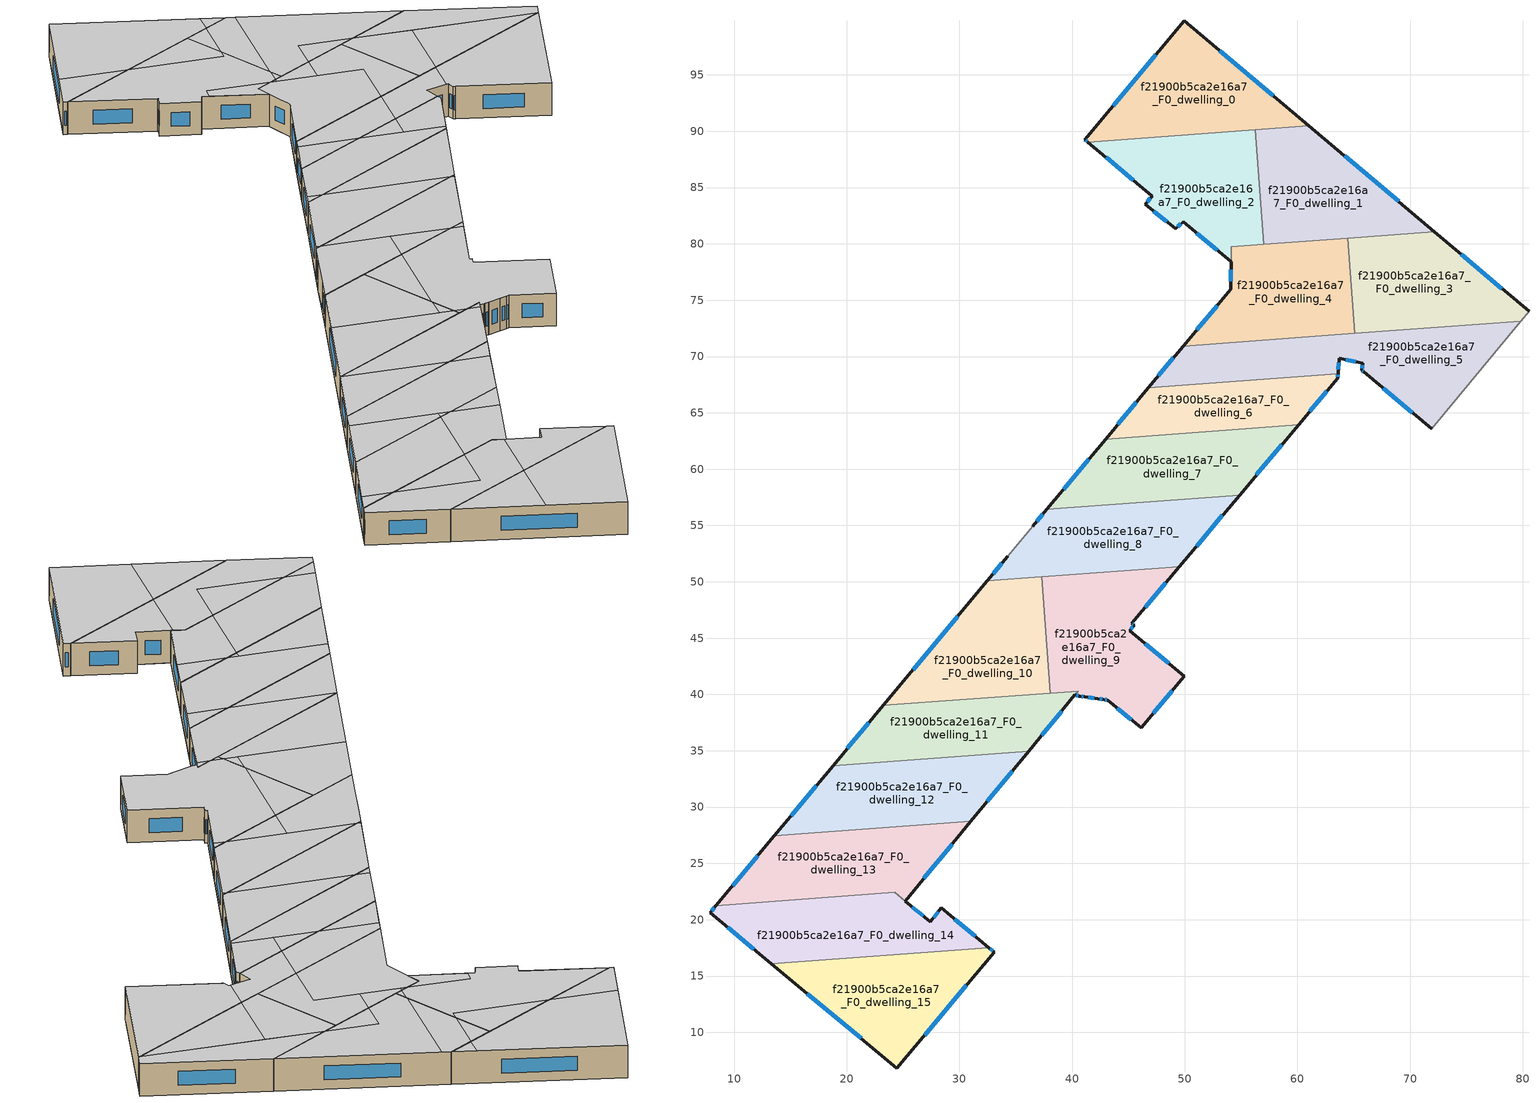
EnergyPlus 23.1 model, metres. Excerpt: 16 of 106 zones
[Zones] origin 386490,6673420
f21900b5ca2e16a7_F0_dwelling_0
 floor ground (EU_floor_Construction): 61.01,90.5 41.4,89.05 41.14,89.27 49.95,99.82 z0
 wall outside (EU_wall_Construction): 61.01,90.5 49.95,99.82 41.14,89.27 41.4,89.05 z0:3
 wall to f21900b5ca2e16a7_F0_dwelling_2 (EU_wall_Construction): 41.4,89.05 56.26,90.15 z0:3
 wall to f21900b5ca2e16a7_F0_dwelling_1 (EU_wall_Construction): 56.26,90.15 61.01,90.5 z0:3
 window (EU_Window_Construction): 47.43,96.81 43.65,92.28 / 57.85,93.16 53.11,97.16 / 41.21,89.2 41.32,89.11 z0.86:2.14
 ceiling to f21900b5ca2e16a7_F1_dwelling_1 (EU_floor_Construction): 58.59,90.32 59.4,91.85 49.95,99.82 43.73,92.38 48.93,89.6 z3
 ceiling to f21900b5ca2e16a7_F1_dwelling_3 (EU_floor_Construction): 48.93,89.6 43.73,92.38 41.14,89.27 41.4,89.05 z3; 61.01,90.5 59.4,91.85 58.59,90.32 z3
f21900b5ca2e16a7_F0_dwelling_1
 floor ground (EU_floor_Construction): 72.17,81.09 57.02,79.97 56.26,90.15 61.01,90.5 z0
 wall outside (EU_wall_Construction): 72.17,81.09 61.01,90.5 z0:3
 wall to f21900b5ca2e16a7_F0_dwelling_2 (EU_wall_Construction): 56.26,90.15 57.02,79.97 z0:3
 wall to f21900b5ca2e16a7_F0_dwelling_3 (EU_wall_Construction): 64.45,80.52 72.17,81.09 z0:3
 wall to f21900b5ca2e16a7_F0_dwelling_4 (EU_wall_Construction): 57.02,79.97 64.45,80.52 z0:3
 window (EU_Window_Construction): 68.98,83.78 64.2,87.81 z0.86:2.14
 ceiling to f21900b5ca2e16a7_F1_dwelling_0 (EU_floor_Construction): 72.17,81.09 61.63,89.98 56.93,81.16 57.02,79.97 60.34,80.22 61.72,82.79 65.78,80.62 z3
 ceiling to f21900b5ca2e16a7_F1_dwelling_4 (EU_floor_Construction): 65.78,80.62 61.72,82.79 60.34,80.22 z3
 ceiling to f21900b5ca2e16a7_F1_dwelling_3 (EU_floor_Construction): 56.93,81.16 61.63,89.98 61.01,90.5 58.59,90.32 56.54,86.47 z3
 ceiling to f21900b5ca2e16a7_F1_dwelling_1 (EU_floor_Construction): 56.54,86.47 58.59,90.32 56.26,90.15 z3
f21900b5ca2e16a7_F0_dwelling_10
 floor ground (EU_floor_Construction): 37.29,50.44 38.05,40.12 23.24,39.02 32.48,50.08 z0
 wall outside (EU_wall_Construction): 32.48,50.08 23.24,39.02 z0:3
 wall to f21900b5ca2e16a7_F0_dwelling_9 (EU_wall_Construction): 38.05,40.12 37.29,50.44 z0:3
 wall to f21900b5ca2e16a7_F0_dwelling_8 (EU_wall_Construction): 37.29,50.44 32.48,50.08 z0:3
 wall to f21900b5ca2e16a7_F0_dwelling_11 (EU_wall_Construction): 23.24,39.02 38.05,40.12 z0:3
 window (EU_Window_Construction): 29.84,46.92 25.88,42.18 z0.86:2.14
 ceiling to f21900b5ca2e16a7_F1_dwelling_9 (EU_floor_Construction): 36.93,41.33 37.84,43.03 37.29,50.44 32.48,50.09 28.79,45.67 z3
 ceiling to f21900b5ca2e16a7_F1_dwelling_10 (EU_floor_Construction): 38.05,40.12 38,40.76 28.79,45.67 23.24,39.02 z3
 ceiling to f21900b5ca2e16a7_F1_dwelling_8 (EU_floor_Construction): 38,40.76 37.84,43.03 36.93,41.33 z3
f21900b5ca2e16a7_F0_dwelling_11
 floor ground (EU_floor_Construction): 40.53,40.3 40.24,39.95 36.14,34.97 18.77,33.68 23.24,39.02 z0
 wall outside (EU_wall_Construction): 23.24,39.02 18.77,33.68 / 36.14,34.97 40.24,39.95 z0:3
 wall to f21900b5ca2e16a7_F0_dwelling_12 (EU_wall_Construction): 18.77,33.68 36.14,34.97 z0:3
 wall to f21900b5ca2e16a7_F0_dwelling_9 (EU_wall_Construction): 40.25,39.96 40.53,40.3 38.05,40.12 z0:3
 window (EU_Window_Construction): 21.96,37.5 20.05,35.21 / 37.31,36.39 39.07,38.53 z0.86:2.14
 ceiling to f21900b5ca2e16a7_F1_dwelling_10 (EU_floor_Construction): 36.14,34.97 40.02,39.68 39.06,40.2 23.24,39.02 23.22,39 31.42,34.62 z3
 ceiling to f21900b5ca2e16a7_F1_dwelling_11 (EU_floor_Construction): 31.42,34.62 23.22,39 18.77,33.68 z3
 ceiling to f21900b5ca2e16a7_F1_dwelling_8 (EU_floor_Construction): 40.25,39.96 40.53,40.3 39.06,40.2 40.02,39.68 z3
f21900b5ca2e16a7_F0_dwelling_12
 floor ground (EU_floor_Construction): 36.14,34.97 31.01,28.74 13.56,27.45 18.77,33.68 z0
 wall outside (EU_wall_Construction): 31.01,28.74 36.14,34.97 / 18.77,33.68 13.56,27.45 z0:3
 wall to f21900b5ca2e16a7_F0_dwelling_13 (EU_wall_Construction): 13.56,27.45 31.01,28.74 z0:3
 window (EU_Window_Construction): 32.47,30.52 34.67,33.19 / 17.28,31.9 15.05,29.23 z0.86:2.14
 ceiling to f21900b5ca2e16a7_F1_dwelling_11 (EU_floor_Construction): 31.01,28.74 34.5,32.98 31.42,34.62 18.77,33.68 17.66,32.36 25.25,28.31 z3
 ceiling to f21900b5ca2e16a7_F1_dwelling_10 (EU_floor_Construction): 34.5,32.98 36.14,34.97 31.42,34.62 z3
 ceiling to f21900b5ca2e16a7_F1_dwelling_13 (EU_floor_Construction): 24.06,28.23 24.36,28.79 17.66,32.36 13.56,27.45 z3
 ceiling to f21900b5ca2e16a7_F1_dwelling_14 (EU_floor_Construction): 25.25,28.31 24.36,28.79 24.06,28.23 z3
f21900b5ca2e16a7_F0_dwelling_13
 floor ground (EU_floor_Construction): 31.01,28.74 25.17,21.66 24.24,22.42 8.37,21.24 13.56,27.45 z0
 wall outside (EU_wall_Construction): 13.56,27.45 8.37,21.24 / 25.17,21.66 31.01,28.74 z0:3
 wall to f21900b5ca2e16a7_F0_dwelling_14 (EU_wall_Construction): 8.37,21.24 24.24,22.42 25.17,21.66 z0:3
 window (EU_Window_Construction): 12.08,25.67 9.86,23.01 / 26.84,23.68 29.34,26.72 z0.86:2.14
 ceiling to f21900b5ca2e16a7_F1_dwelling_13 (EU_floor_Construction): 20.82,22.16 24.06,28.23 13.56,27.45 9.64,22.76 11.98,21.51 z3
 ceiling to f21900b5ca2e16a7_F1_dwelling_11 (EU_floor_Construction): 29.01,26.31 31.01,28.74 25.25,28.31 z3
 ceiling to f21900b5ca2e16a7_F1_dwelling_14 (EU_floor_Construction): 11.98,21.51 9.64,22.76 8.37,21.24 z3; 25.17,21.66 29.01,26.31 25.25,28.31 24.06,28.23 20.82,22.16 24.24,22.42 25.01,21.79 z3
f21900b5ca2e16a7_F0_dwelling_14
 floor ground (EU_floor_Construction): 28.39,21.04 32.59,17.52 13.29,16.09 7.85,20.62 8.37,21.24 24.24,22.42 27.43,19.82 z0
 wall outside (EU_wall_Construction): 8.37,21.24 7.85,20.62 13.29,16.09 / 32.59,17.52 28.39,21.04 27.43,19.82 25.17,21.65 z0:3
 wall to f21900b5ca2e16a7_F0_dwelling_15 (EU_wall_Construction): 13.29,16.09 32.59,17.52 z0:3
 window (EU_Window_Construction): 9.4,19.32 11.73,17.38 / 8.22,21.06 8,20.79 / 26.78,20.34 25.82,21.13 / 28.12,20.69 27.7,20.17 / 31.39,18.53 29.59,20.04 z0.86:2.14
 ceiling to f21900b5ca2e16a7_F1_dwelling_14 (EU_floor_Construction): 22.33,16.76 25.01,21.78 24.24,22.42 20.82,22.16 18.6,17.98 11.98,21.51 8.37,21.24 7.85,20.62 13.29,16.09 z3
 ceiling to f21900b5ca2e16a7_F1_dwelling_12 (EU_floor_Construction): 32.59,17.52 28.39,21.04 27.43,19.82 25.17,21.66 25.01,21.78 22.33,16.76 z3
 ceiling to f21900b5ca2e16a7_F1_dwelling_13 (EU_floor_Construction): 18.6,17.98 20.82,22.16 11.98,21.51 z3
f21900b5ca2e16a7_F0_dwelling_15
 floor ground (EU_floor_Construction): 33.07,17.12 24.45,6.8 13.29,16.09 32.59,17.52 z0
 wall outside (EU_wall_Construction): 13.29,16.09 24.45,6.8 33.07,17.12 32.59,17.52 z0:3
 window (EU_Window_Construction): 32.93,17.23 32.73,17.4 / 26.91,9.75 30.61,14.17 / 16.48,13.44 21.26,9.46 z0.86:2.14
 ceiling to f21900b5ca2e16a7_F1_dwelling_12 (EU_floor_Construction): 24.45,6.8 33.07,17.12 32.59,17.52 22.33,16.76 19.31,11.08 z3
 ceiling to f21900b5ca2e16a7_F1_dwelling_14 (EU_floor_Construction): 19.31,11.08 22.33,16.76 13.29,16.09 z3
f21900b5ca2e16a7_F0_dwelling_2
 floor ground (EU_floor_Construction): 56.26,90.15 57.02,79.97 54.13,79.76 54.11,78.42 49.85,81.98 49.2,81.34 46.48,83.54 47.1,84.24 47.07,84.27 41.4,89.05 z0
 wall outside (EU_wall_Construction): 41.4,89.05 47.07,84.27 47.1,84.24 46.48,83.54 49.2,81.34 49.85,81.98 54.11,78.42 z0:3
 wall to f21900b5ca2e16a7_F0_dwelling_4 (EU_wall_Construction): 54.14,79.76 57.02,79.97 / 54.11,78.42 54.13,79.76 z0:3
 window (EU_Window_Construction): 49.38,81.53 49.66,81.8 / 47.26,82.91 48.42,81.97 / 46.93,84.04 46.66,83.74 / 43.02,87.68 45.45,85.64 / 51.07,80.97 52.89,79.44 z0.86:2.14
 ceiling to f21900b5ca2e16a7_F1_dwelling_3 (EU_floor_Construction): 56.27,79.91 56.93,81.16 56.54,86.47 56.15,85.75 48.93,89.6 41.4,89.05 47.1,84.24 46.48,83.54 49.2,81.34 49.85,81.98 50.28,81.63 50.82,82.43 55.64,79.87 z3
 ceiling to f21900b5ca2e16a7_F1_dwelling_5 (EU_floor_Construction): 55.63,79.87 50.82,82.43 50.28,81.63 54.11,78.42 54.14,79.76 z3
 ceiling to f21900b5ca2e16a7_F1_dwelling_1 (EU_floor_Construction): 56.15,85.75 56.54,86.47 56.26,90.15 48.93,89.6 z3
 ceiling to f21900b5ca2e16a7_F1_dwelling_0 (EU_floor_Construction): 57.02,79.97 56.93,81.16 56.27,79.91 z3
f21900b5ca2e16a7_F0_dwelling_3
 floor ground (EU_floor_Construction): 80.56,74.02 79.85,73.15 65.08,72.06 64.45,80.52 72.17,81.09 z0
 wall outside (EU_wall_Construction): 80.56,74.02 72.17,81.09 z0:3
 wall adiabatic (EU_wall_Construction): 79.85,73.15 80.56,74.02 z0:3
 wall to f21900b5ca2e16a7_F0_dwelling_4 (EU_wall_Construction): 64.45,80.52 65.08,72.06 z0:3
 wall to f21900b5ca2e16a7_F0_dwelling_5 (EU_wall_Construction): 65.08,72.06 79.85,73.15 z0:3
 window (EU_Window_Construction): 78.17,76.04 74.57,79.07 z0.86:2.14
 ceiling to f21900b5ca2e16a7_F1_dwelling_4 (EU_floor_Construction): 67.11,72.21 70.3,78.21 65.78,80.62 64.45,80.52 65.08,72.06 z3
 ceiling to f21900b5ca2e16a7_F1_dwelling_0 (EU_floor_Construction): 79.85,73.15 80.56,74.02 72.17,81.09 65.78,80.62 79.8,73.15 z3
 ceiling to f21900b5ca2e16a7_F1_dwelling_2 (EU_floor_Construction): 79.8,73.15 70.3,78.21 67.11,72.21 z3
f21900b5ca2e16a7_F0_dwelling_4
 floor ground (EU_floor_Construction): 64.45,80.52 65.08,72.06 49.86,70.93 54.07,75.97 54.13,79.76 z0
 wall outside (EU_wall_Construction): 54.11,78.42 54.07,75.97 49.86,70.93 z0:3
 wall to f21900b5ca2e16a7_F0_dwelling_5 (EU_wall_Construction): 49.86,70.93 65.08,72.06 z0:3
 window (EU_Window_Construction): 52.87,74.53 51.07,72.37 / 54.1,77.72 54.08,76.67 z0.86:2.14
 ceiling to f21900b5ca2e16a7_F1_dwelling_5 (EU_floor_Construction): 60.28,71.7 62.64,76.13 55.63,79.87 54.14,79.76 54.07,75.97 49.86,70.93 z3
 ceiling to f21900b5ca2e16a7_F1_dwelling_0 (EU_floor_Construction): 59.16,77.99 60.34,80.22 56.27,79.91 56.11,79.62 z3
 ceiling to f21900b5ca2e16a7_F1_dwelling_3 (EU_floor_Construction): 56.11,79.62 56.27,79.91 55.64,79.87 z3
 ceiling to f21900b5ca2e16a7_F1_dwelling_4 (EU_floor_Construction): 65.08,72.06 64.45,80.52 60.34,80.22 59.16,77.99 62.64,76.13 60.28,71.7 z3
f21900b5ca2e16a7_F0_dwelling_5
 floor ground (EU_floor_Construction): 79.85,73.15 71.92,63.58 65.88,68.65 65.74,68.77 65.78,69.43 63.72,69.86 63.61,68.48 46.77,67.23 49.86,70.93 z0
 wall outside (EU_wall_Construction): 63.61,68.48 63.72,69.86 65.78,69.43 65.74,68.77 65.88,68.65 71.92,63.58 / 49.86,70.93 46.77,67.23 z0:3
 wall to f21900b5ca2e16a7_F0_dwelling_6 (EU_wall_Construction): 46.77,67.23 63.61,68.48 z0:3
 wall adiabatic (EU_wall_Construction): 71.92,63.58 79.85,73.15 z0:3
 window (EU_Window_Construction): 63.64,68.87 63.69,69.47 / 48.98,69.88 47.66,68.29 / 67.6,67.2 70.19,65.03 / 65.78,68.73 65.84,68.68 / 65.77,69.24 65.75,68.96 / 64.31,69.74 65.19,69.55 z0.86:2.14
 ceiling to f21900b5ca2e16a7_F1_dwelling_2 (EU_floor_Construction): 71.92,63.58 79.83,73.13 79.8,73.15 67.11,72.21 65.64,69.46 65.78,69.43 65.74,68.77 z3
 ceiling to f21900b5ca2e16a7_F1_dwelling_5 (EU_floor_Construction): 58.35,68.09 60.28,71.7 49.86,70.93 49.23,70.17 53.76,67.75 z3
 ceiling to f21900b5ca2e16a7_F1_dwelling_6 (EU_floor_Construction): 53.76,67.75 49.23,70.17 46.77,67.23 z3
 ceiling to f21900b5ca2e16a7_F1_dwelling_4 (EU_floor_Construction): 65.64,69.46 67.11,72.21 60.28,71.7 58.35,68.09 63.61,68.48 63.72,69.86 z3
f21900b5ca2e16a7_F0_dwelling_6
 floor ground (EU_floor_Construction): 63.61,68.48 63.58,68.08 60.11,63.95 42.97,62.68 46.77,67.23 z0
 wall outside (EU_wall_Construction): 46.77,67.23 42.97,62.68 / 60.11,63.95 63.58,68.08 63.61,68.48 z0:3
 wall to f21900b5ca2e16a7_F0_dwelling_7 (EU_wall_Construction): 42.97,62.68 60.11,63.95 z0:3
 window (EU_Window_Construction): 45.69,65.93 44.05,63.98 / 63.59,68.2 63.6,68.37 / 61.1,65.13 62.59,66.9 z0.86:2.14
 ceiling to f21900b5ca2e16a7_F1_dwelling_6 (EU_floor_Construction): 60.11,63.95 60.35,64.24 53.77,67.75 46.77,67.23 43.58,63.41 44.72,62.81 z3
 ceiling to f21900b5ca2e16a7_F1_dwelling_7 (EU_floor_Construction): 44.72,62.81 43.58,63.41 42.97,62.68 z3
 ceiling to f21900b5ca2e16a7_F1_dwelling_5 (EU_floor_Construction): 57.2,65.92 58.35,68.09 53.77,67.75 z3
 ceiling to f21900b5ca2e16a7_F1_dwelling_4 (EU_floor_Construction): 60.35,64.24 63.58,68.08 63.61,68.48 58.35,68.09 57.2,65.92 z3
f21900b5ca2e16a7_F0_dwelling_7
 floor ground (EU_floor_Construction): 60.11,63.95 54.87,57.7 37.75,56.44 42.97,62.68 z0
 wall outside (EU_wall_Construction): 54.87,57.7 60.11,63.95 / 42.97,62.68 37.75,56.44 z0:3
 wall to f21900b5ca2e16a7_F0_dwelling_8 (EU_wall_Construction): 37.75,56.44 54.87,57.7 z0:3
 window (EU_Window_Construction): 56.36,59.49 58.61,62.16 / 41.48,60.89 39.24,58.22 z0.86:2.14
 ceiling to f21900b5ca2e16a7_F1_dwelling_7 (EU_floor_Construction): 54.36,57.67 44.72,62.81 42.97,62.68 37.92,56.64 38.24,56.47 z3
 ceiling to f21900b5ca2e16a7_F1_dwelling_6 (EU_floor_Construction): 54.87,57.7 60.11,63.95 44.72,62.81 54.36,57.67 z3
 ceiling to f21900b5ca2e16a7_F1_dwelling_9 (EU_floor_Construction): 38.24,56.47 37.92,56.64 37.75,56.44 z3
f21900b5ca2e16a7_F0_dwelling_8
 floor ground (EU_floor_Construction): 54.87,57.7 49.53,51.35 32.48,50.08 34.29,52.25 36.51,54.95 37.75,56.44 z0
 wall outside (EU_wall_Construction): 37.75,56.44 36.51,54.95 / 49.53,51.35 54.87,57.7 / 34.29,52.25 32.48,50.08 z0:3
 wall adiabatic (EU_wall_Construction): 36.51,54.95 34.29,52.25 z0:3
 wall to f21900b5ca2e16a7_F0_dwelling_9 (EU_wall_Construction): 37.29,50.44 49.53,51.35 z0:3
 window (EU_Window_Construction): 37.4,56.01 36.87,55.38 / 51.06,53.16 53.34,55.89 / 33.77,51.63 33,50.7 z0.86:2.14
 ceiling to f21900b5ca2e16a7_F1_dwelling_8 (EU_floor_Construction): 48.06,51.24 43.51,53.67 41.97,50.79 z3
 ceiling to f21900b5ca2e16a7_F1_dwelling_9 (EU_floor_Construction): 41.97,50.79 43.51,53.67 38.24,56.47 37.75,56.44 36.51,54.95 34.29,52.25 32.48,50.09 z3
 ceiling to f21900b5ca2e16a7_F1_dwelling_7 (EU_floor_Construction): 49.53,51.35 54.69,57.49 54.36,57.67 38.24,56.47 48.06,51.24 z3
 ceiling to f21900b5ca2e16a7_F1_dwelling_6 (EU_floor_Construction): 54.69,57.49 54.87,57.7 54.36,57.67 z3
f21900b5ca2e16a7_F0_dwelling_9
 floor ground (EU_floor_Construction): 49.53,51.35 45.3,46.3 45.5,46.13 45.11,45.67 49.97,41.63 46.12,37.03 43.14,39.5 42.86,39.54 42.29,39.62 41.11,39.79 41.08,39.79 40.74,39.84 40.65,39.86 40.24,39.96 40.53,40.3 38.05,40.12 37.29,50.44 z0
 wall outside (EU_wall_Construction): 40.25,39.96 40.65,39.86 40.74,39.84 41.08,39.79 41.11,39.79 42.29,39.62 42.86,39.54 43.14,39.5 46.12,37.03 49.97,41.63 45.11,45.67 45.5,46.13 45.3,46.3 49.53,51.35 z0:3
 window (EU_Window_Construction): 46.51,47.74 48.32,49.91 / 45.44,46.18 45.35,46.25 / 45.22,45.8 45.39,46 / 48.58,42.79 46.5,44.52 / 47.22,38.35 48.87,40.32 / 43.99,38.79 45.27,37.73 / 42.94,39.52 43.06,39.51 / 42.45,39.6 42.69,39.56 / 41.45,39.74 41.95,39.67 / 40.84,39.83 40.98,39.81 / 40.36,39.93 40.53,39.89 z0.86:2.14
 ceiling to f21900b5ca2e16a7_F1_dwelling_8 (EU_floor_Construction): 46.12,37.03 49.97,41.63 45.11,45.67 45.5,46.13 45.3,46.3 49.02,50.73 48.06,51.24 41.97,50.79 37.84,43.03 38,40.76 39.06,40.2 40.53,40.3 40.25,39.96 40.65,39.86 41.08,39.79 41.11,39.79 43.14,39.5 z3
 ceiling to f21900b5ca2e16a7_F1_dwelling_9 (EU_floor_Construction): 37.84,43.03 41.97,50.79 37.29,50.44 z3
 ceiling to f21900b5ca2e16a7_F1_dwelling_7 (EU_floor_Construction): 49.02,50.73 49.53,51.35 48.06,51.24 z3
 ceiling to f21900b5ca2e16a7_F1_dwelling_10 (EU_floor_Construction): 39.06,40.2 38,40.76 38.05,40.12 z3
[Building]
EU S2 Campaign: North Axis=0; Terrain=City; Solar Distribution=FullExterior
[Site:Location]
Helsinki-Vantaa.AP: Latitude=60.317; Longitude=24.963; Time Zone=2; Elevation=54.6
[SizingPeriod:WeatherFileDays]
AnnualSizingPeriod: Begin Month=1; Begin Day of Month=1; End Month=12; End Day of Month=31; Day of Week for Start Day=Monday; Use Weather File Daylight Saving Period=No; Use Weather File Rain and Snow Indicators=No
[MATERIAL]
EU_InternalMass_Material: Roughness=MediumRough; Thickness=0.1; Conductivity=1; Density=1800; Specific Heat=900; Thermal Absorptance=0.9; Solar Absorptance=0.7; Visible Absorptance=0.7
[MATERIAL:NOMASS] Roughness=MediumRough; Thermal Absorptance=0.9; Solar Absorptance=0.7; Visible Absorptance=0.7
Name | Thermal Resistance
EU_wall_NoMass | 1.10183
EU_floor_NoMass | 1.70606
[WINDOWMATERIAL:SIMPLEGLAZINGSYSTEM]
EU_Window_SimpleGlazing: UFactor=3.11035; Solar Heat Gain Coefficient=0.8; Visible Transmittance=0.8
[CONSTRUCTION]
EU_wall_Construction: EU_wall_NoMass
EU_floor_Construction: EU_floor_NoMass
EU_Window_Construction: EU_Window_SimpleGlazing
EU_InternalMass_Construction: EU_InternalMass_Material
[ZONE] Type=1; Multiplier=1; Ceiling Height=autocalculate; Floor Area=autocalculate; Part of Total Floor Area=Yes
Name | Volume
f21900b5ca2e16a7_F0_dwelling_0 | 305.43
f21900b5ca2e16a7_F0_dwelling_1 | 305.427
f21900b5ca2e16a7_F0_dwelling_10 | 305.428
f21900b5ca2e16a7_F0_dwelling_11 | 260.492
f21900b5ca2e16a7_F0_dwelling_12 | 305.446
f21900b5ca2e16a7_F0_dwelling_13 | 307.534
f21900b5ca2e16a7_F0_dwelling_14 | 303.311
f21900b5ca2e16a7_F0_dwelling_15 | 305.443
f21900b5ca2e16a7_F0_dwelling_2 | 308.427
f21900b5ca2e16a7_F0_dwelling_3 | 305.413
f21900b5ca2e16a7_F0_dwelling_4 | 302.446
f21900b5ca2e16a7_F0_dwelling_5 | 395.71
f21900b5ca2e16a7_F0_dwelling_6 | 219.745
f21900b5ca2e16a7_F0_dwelling_7 | 300.847
f21900b5ca2e16a7_F0_dwelling_8 | 305.448
f21900b5ca2e16a7_F0_dwelling_9 | 350.376
[INTERNALMASS] Construction=EU_InternalMass_Construction
Name | Zone or ZoneList | Surface Area
f21900b5ca2e16a7_F0_dwelling_0_EU_InternalMass | f21900b5ca2e16a7_F0_dwelling_0 | 101.81
f21900b5ca2e16a7_F0_dwelling_1_EU_InternalMass | f21900b5ca2e16a7_F0_dwelling_1 | 101.809
f21900b5ca2e16a7_F0_dwelling_2_EU_InternalMass | f21900b5ca2e16a7_F0_dwelling_2 | 102.809
f21900b5ca2e16a7_F0_dwelling_3_EU_InternalMass | f21900b5ca2e16a7_F0_dwelling_3 | 101.806
f21900b5ca2e16a7_F0_dwelling_4_EU_InternalMass | f21900b5ca2e16a7_F0_dwelling_4 | 100.817
f21900b5ca2e16a7_F0_dwelling_5_EU_InternalMass | f21900b5ca2e16a7_F0_dwelling_5 | 131.904
f21900b5ca2e16a7_F0_dwelling_6_EU_InternalMass | f21900b5ca2e16a7_F0_dwelling_6 | 73.2484
f21900b5ca2e16a7_F0_dwelling_7_EU_InternalMass | f21900b5ca2e16a7_F0_dwelling_7 | 100.282
f21900b5ca2e16a7_F0_dwelling_8_EU_InternalMass | f21900b5ca2e16a7_F0_dwelling_8 | 101.816
f21900b5ca2e16a7_F0_dwelling_9_EU_InternalMass | f21900b5ca2e16a7_F0_dwelling_9 | 116.791
f21900b5ca2e16a7_F0_dwelling_10_EU_InternalMass | f21900b5ca2e16a7_F0_dwelling_10 | 101.809
f21900b5ca2e16a7_F0_dwelling_11_EU_InternalMass | f21900b5ca2e16a7_F0_dwelling_11 | 86.8296
f21900b5ca2e16a7_F0_dwelling_12_EU_InternalMass | f21900b5ca2e16a7_F0_dwelling_12 | 101.815
f21900b5ca2e16a7_F0_dwelling_13_EU_InternalMass | f21900b5ca2e16a7_F0_dwelling_13 | 102.511
f21900b5ca2e16a7_F0_dwelling_14_EU_InternalMass | f21900b5ca2e16a7_F0_dwelling_14 | 101.103
f21900b5ca2e16a7_F0_dwelling_15_EU_InternalMass | f21900b5ca2e16a7_F0_dwelling_15 | 101.814
[OTHEREQUIPMENT] Fuel Type=Electricity; Design Level Calculation Method=Watts/Area; Power per Zone Floor Area=1; Fraction Latent=0; Fraction Radiant=0; Fraction Lost=0; Carbon Dioxide Generation Rate=0; EndUse Subcategory=EU_Step8_InternalGains
Name | Zone or ZoneList or Space or SpaceList | Schedule
EU_Step8_InternalGain_f21900b5ca2e16a7_F0_dwelling_0_f000 | f21900b5ca2e16a7_F0_dwelling_0 | EU_Step8_GainSchedule_f21900b5ca2e16a7_F0_dwelling_0_f000
EU_Step8_InternalGain_f21900b5ca2e16a7_F0_dwelling_1_f000 | f21900b5ca2e16a7_F0_dwelling_1 | EU_Step8_GainSchedule_f21900b5ca2e16a7_F0_dwelling_1_f000
EU_Step8_InternalGain_f21900b5ca2e16a7_F0_dwelling_2_f000 | f21900b5ca2e16a7_F0_dwelling_2 | EU_Step8_GainSchedule_f21900b5ca2e16a7_F0_dwelling_2_f000
EU_Step8_InternalGain_f21900b5ca2e16a7_F0_dwelling_3_f000 | f21900b5ca2e16a7_F0_dwelling_3 | EU_Step8_GainSchedule_f21900b5ca2e16a7_F0_dwelling_3_f000
EU_Step8_InternalGain_f21900b5ca2e16a7_F0_dwelling_4_f000 | f21900b5ca2e16a7_F0_dwelling_4 | EU_Step8_GainSchedule_f21900b5ca2e16a7_F0_dwelling_4_f000
EU_Step8_InternalGain_f21900b5ca2e16a7_F0_dwelling_5_f000 | f21900b5ca2e16a7_F0_dwelling_5 | EU_Step8_GainSchedule_f21900b5ca2e16a7_F0_dwelling_5_f000
EU_Step8_InternalGain_f21900b5ca2e16a7_F0_dwelling_6_f000 | f21900b5ca2e16a7_F0_dwelling_6 | EU_Step8_GainSchedule_f21900b5ca2e16a7_F0_dwelling_6_f000
EU_Step8_InternalGain_f21900b5ca2e16a7_F0_dwelling_7_f000 | f21900b5ca2e16a7_F0_dwelling_7 | EU_Step8_GainSchedule_f21900b5ca2e16a7_F0_dwelling_7_f000
EU_Step8_InternalGain_f21900b5ca2e16a7_F0_dwelling_8_f000 | f21900b5ca2e16a7_F0_dwelling_8 | EU_Step8_GainSchedule_f21900b5ca2e16a7_F0_dwelling_8_f000
EU_Step8_InternalGain_f21900b5ca2e16a7_F0_dwelling_9_f000 | f21900b5ca2e16a7_F0_dwelling_9 | EU_Step8_GainSchedule_f21900b5ca2e16a7_F0_dwelling_9_f000
EU_Step8_InternalGain_f21900b5ca2e16a7_F0_dwelling_10_f000 | f21900b5ca2e16a7_F0_dwelling_10 | EU_Step8_GainSchedule_f21900b5ca2e16a7_F0_dwelling_10_f000
EU_Step8_InternalGain_f21900b5ca2e16a7_F0_dwelling_11_f000 | f21900b5ca2e16a7_F0_dwelling_11 | EU_Step8_GainSchedule_f21900b5ca2e16a7_F0_dwelling_11_f000
EU_Step8_InternalGain_f21900b5ca2e16a7_F0_dwelling_12_f000 | f21900b5ca2e16a7_F0_dwelling_12 | EU_Step8_GainSchedule_f21900b5ca2e16a7_F0_dwelling_12_f000
EU_Step8_InternalGain_f21900b5ca2e16a7_F0_dwelling_13_f000 | f21900b5ca2e16a7_F0_dwelling_13 | EU_Step8_GainSchedule_f21900b5ca2e16a7_F0_dwelling_13_f000
EU_Step8_InternalGain_f21900b5ca2e16a7_F0_dwelling_14_f000 | f21900b5ca2e16a7_F0_dwelling_14 | EU_Step8_GainSchedule_f21900b5ca2e16a7_F0_dwelling_14_f000
EU_Step8_InternalGain_f21900b5ca2e16a7_F0_dwelling_15_f000 | f21900b5ca2e16a7_F0_dwelling_15 | EU_Step8_GainSchedule_f21900b5ca2e16a7_F0_dwelling_15_f000
[ZONEVENTILATION:DESIGNFLOWRATE] Schedule=EU_AlwaysOn; Design Flow Rate Calculation Method=AirChanges/Hour; Air Changes per Hour=0.756316; Ventilation Type=Natural; Fan Pressure Rise=0; Fan Total Efficiency=1; Constant Term Coefficient=1; Temperature Term Coefficient=0; Velocity Term Coefficient=0; Velocity Squared Term Coefficient=0; Minimum Indoor Temperature=-100; Maximum Indoor Temperature=100; Delta Temperature=-100; Minimum Outdoor Temperature=-100; Maximum Outdoor Temperature=100; Maximum Wind Speed=40
Name | Zone or ZoneList or Space or SpaceList
EU_ConstantAir_f21900b5ca2e16a7_F0_dwelling_0 | f21900b5ca2e16a7_F0_dwelling_0
EU_ConstantAir_f21900b5ca2e16a7_F0_dwelling_1 | f21900b5ca2e16a7_F0_dwelling_1
EU_ConstantAir_f21900b5ca2e16a7_F0_dwelling_2 | f21900b5ca2e16a7_F0_dwelling_2
EU_ConstantAir_f21900b5ca2e16a7_F0_dwelling_3 | f21900b5ca2e16a7_F0_dwelling_3
EU_ConstantAir_f21900b5ca2e16a7_F0_dwelling_4 | f21900b5ca2e16a7_F0_dwelling_4
EU_ConstantAir_f21900b5ca2e16a7_F0_dwelling_5 | f21900b5ca2e16a7_F0_dwelling_5
EU_ConstantAir_f21900b5ca2e16a7_F0_dwelling_6 | f21900b5ca2e16a7_F0_dwelling_6
EU_ConstantAir_f21900b5ca2e16a7_F0_dwelling_7 | f21900b5ca2e16a7_F0_dwelling_7
EU_ConstantAir_f21900b5ca2e16a7_F0_dwelling_8 | f21900b5ca2e16a7_F0_dwelling_8
EU_ConstantAir_f21900b5ca2e16a7_F0_dwelling_9 | f21900b5ca2e16a7_F0_dwelling_9
EU_ConstantAir_f21900b5ca2e16a7_F0_dwelling_10 | f21900b5ca2e16a7_F0_dwelling_10
EU_ConstantAir_f21900b5ca2e16a7_F0_dwelling_11 | f21900b5ca2e16a7_F0_dwelling_11
EU_ConstantAir_f21900b5ca2e16a7_F0_dwelling_12 | f21900b5ca2e16a7_F0_dwelling_12
EU_ConstantAir_f21900b5ca2e16a7_F0_dwelling_13 | f21900b5ca2e16a7_F0_dwelling_13
EU_ConstantAir_f21900b5ca2e16a7_F0_dwelling_14 | f21900b5ca2e16a7_F0_dwelling_14
EU_ConstantAir_f21900b5ca2e16a7_F0_dwelling_15 | f21900b5ca2e16a7_F0_dwelling_15
[HVACTEMPLATE:THERMOSTAT] Constant Heating Setpoint=20; Constant Cooling Setpoint=50
EU_HeatOnly_f21900b5ca2e16a7_F0_dwelling_0; EU_HeatOnly_f21900b5ca2e16a7_F0_dwelling_1; EU_HeatOnly_f21900b5ca2e16a7_F0_dwelling_2; EU_HeatOnly_f21900b5ca2e16a7_F0_dwelling_3; EU_HeatOnly_f21900b5ca2e16a7_F0_dwelling_4; EU_HeatOnly_f21900b5ca2e16a7_F0_dwelling_5; EU_HeatOnly_f21900b5ca2e16a7_F0_dwelling_6; EU_HeatOnly_f21900b5ca2e16a7_F0_dwelling_7; EU_HeatOnly_f21900b5ca2e16a7_F0_dwelling_8; EU_HeatOnly_f21900b5ca2e16a7_F0_dwelling_9; EU_HeatOnly_f21900b5ca2e16a7_F0_dwelling_10; EU_HeatOnly_f21900b5ca2e16a7_F0_dwelling_11; EU_HeatOnly_f21900b5ca2e16a7_F0_dwelling_12; EU_HeatOnly_f21900b5ca2e16a7_F0_dwelling_13; EU_HeatOnly_f21900b5ca2e16a7_F0_dwelling_14; EU_HeatOnly_f21900b5ca2e16a7_F0_dwelling_15; EU_HeatOnly_f21900b5ca2e16a7_F1_dwelling_0; EU_HeatOnly_f21900b5ca2e16a7_F1_dwelling_1; EU_HeatOnly_f21900b5ca2e16a7_F1_dwelling_2; EU_HeatOnly_f21900b5ca2e16a7_F1_dwelling_3; EU_HeatOnly_f21900b5ca2e16a7_F1_dwelling_4; EU_HeatOnly_f21900b5ca2e16a7_F1_dwelling_5; EU_HeatOnly_f21900b5ca2e16a7_F1_dwelling_6; EU_HeatOnly_f21900b5ca2e16a7_F1_dwelling_7; EU_HeatOnly_f21900b5ca2e16a7_F1_dwelling_8; EU_HeatOnly_f21900b5ca2e16a7_F1_dwelling_9; EU_HeatOnly_f21900b5ca2e16a7_F1_dwelling_10; EU_HeatOnly_f21900b5ca2e16a7_F1_dwelling_11; EU_HeatOnly_f21900b5ca2e16a7_F1_dwelling_12; EU_HeatOnly_f21900b5ca2e16a7_F1_dwelling_13; EU_HeatOnly_f21900b5ca2e16a7_F1_dwelling_14; EU_HeatOnly_f21900b5ca2e16a7_F2_dwelling_0; EU_HeatOnly_f21900b5ca2e16a7_F2_dwelling_1; EU_HeatOnly_f21900b5ca2e16a7_F2_dwelling_2; EU_HeatOnly_f21900b5ca2e16a7_F2_dwelling_3; EU_HeatOnly_f21900b5ca2e16a7_F2_dwelling_4; EU_HeatOnly_f21900b5ca2e16a7_F2_dwelling_5; EU_HeatOnly_f21900b5ca2e16a7_F2_dwelling_6; EU_HeatOnly_f21900b5ca2e16a7_F2_dwelling_7; EU_HeatOnly_f21900b5ca2e16a7_F2_dwelling_8; EU_HeatOnly_f21900b5ca2e16a7_F2_dwelling_9; EU_HeatOnly_f21900b5ca2e16a7_F2_dwelling_10; EU_HeatOnly_f21900b5ca2e16a7_F2_dwelling_11; EU_HeatOnly_f21900b5ca2e16a7_F2_dwelling_12; EU_HeatOnly_f21900b5ca2e16a7_F2_dwelling_13; EU_HeatOnly_f21900b5ca2e16a7_F2_dwelling_14; EU_HeatOnly_f21900b5ca2e16a7_F3_dwelling_0; EU_HeatOnly_f21900b5ca2e16a7_F3_dwelling_1; EU_HeatOnly_f21900b5ca2e16a7_F3_dwelling_2; EU_HeatOnly_f21900b5ca2e16a7_F3_dwelling_3; EU_HeatOnly_f21900b5ca2e16a7_F3_dwelling_4; EU_HeatOnly_f21900b5ca2e16a7_F3_dwelling_5; EU_HeatOnly_f21900b5ca2e16a7_F3_dwelling_6; EU_HeatOnly_f21900b5ca2e16a7_F3_dwelling_7; EU_HeatOnly_f21900b5ca2e16a7_F3_dwelling_8; EU_HeatOnly_f21900b5ca2e16a7_F3_dwelling_9; EU_HeatOnly_f21900b5ca2e16a7_F3_dwelling_10; EU_HeatOnly_f21900b5ca2e16a7_F3_dwelling_11; EU_HeatOnly_f21900b5ca2e16a7_F3_dwelling_12; EU_HeatOnly_f21900b5ca2e16a7_F3_dwelling_13; EU_HeatOnly_f21900b5ca2e16a7_F3_dwelling_14; EU_HeatOnly_f21900b5ca2e16a7_F4_dwelling_0; EU_HeatOnly_f21900b5ca2e16a7_F4_dwelling_1; EU_HeatOnly_f21900b5ca2e16a7_F4_dwelling_2; EU_HeatOnly_f21900b5ca2e16a7_F4_dwelling_3; EU_HeatOnly_f21900b5ca2e16a7_F4_dwelling_4; EU_HeatOnly_f21900b5ca2e16a7_F4_dwelling_5; EU_HeatOnly_f21900b5ca2e16a7_F4_dwelling_6; EU_HeatOnly_f21900b5ca2e16a7_F4_dwelling_7; EU_HeatOnly_f21900b5ca2e16a7_F4_dwelling_8; EU_HeatOnly_f21900b5ca2e16a7_F4_dwelling_9; EU_HeatOnly_f21900b5ca2e16a7_F4_dwelling_10; EU_HeatOnly_f21900b5ca2e16a7_F4_dwelling_11; EU_HeatOnly_f21900b5ca2e16a7_F4_dwelling_12; EU_HeatOnly_f21900b5ca2e16a7_F4_dwelling_13; EU_HeatOnly_f21900b5ca2e16a7_F4_dwelling_14; EU_HeatOnly_f21900b5ca2e16a7_F5_dwelling_0; EU_HeatOnly_f21900b5ca2e16a7_F5_dwelling_1; EU_HeatOnly_f21900b5ca2e16a7_F5_dwelling_2; EU_HeatOnly_f21900b5ca2e16a7_F5_dwelling_3; EU_HeatOnly_f21900b5ca2e16a7_F5_dwelling_4; EU_HeatOnly_f21900b5ca2e16a7_F5_dwelling_5; EU_HeatOnly_f21900b5ca2e16a7_F5_dwelling_6; EU_HeatOnly_f21900b5ca2e16a7_F5_dwelling_7; EU_HeatOnly_f21900b5ca2e16a7_F5_dwelling_8; EU_HeatOnly_f21900b5ca2e16a7_F5_dwelling_9; EU_HeatOnly_f21900b5ca2e16a7_F5_dwelling_10; EU_HeatOnly_f21900b5ca2e16a7_F5_dwelling_11; EU_HeatOnly_f21900b5ca2e16a7_F5_dwelling_12; EU_HeatOnly_f21900b5ca2e16a7_F5_dwelling_13; EU_HeatOnly_f21900b5ca2e16a7_F5_dwelling_14; EU_HeatOnly_f21900b5ca2e16a7_F6_dwelling_0; EU_HeatOnly_f21900b5ca2e16a7_F6_dwelling_1; EU_HeatOnly_f21900b5ca2e16a7_F6_dwelling_2; EU_HeatOnly_f21900b5ca2e16a7_F6_dwelling_3; EU_HeatOnly_f21900b5ca2e16a7_F6_dwelling_4; EU_HeatOnly_f21900b5ca2e16a7_F6_dwelling_5; EU_HeatOnly_f21900b5ca2e16a7_F6_dwelling_6; EU_HeatOnly_f21900b5ca2e16a7_F6_dwelling_7; EU_HeatOnly_f21900b5ca2e16a7_F6_dwelling_8; EU_HeatOnly_f21900b5ca2e16a7_F6_dwelling_9; EU_HeatOnly_f21900b5ca2e16a7_F6_dwelling_10; EU_HeatOnly_f21900b5ca2e16a7_F6_dwelling_11; EU_HeatOnly_f21900b5ca2e16a7_F6_dwelling_12; EU_HeatOnly_f21900b5ca2e16a7_F6_dwelling_13; EU_HeatOnly_f21900b5ca2e16a7_F6_dwelling_14
[HVACTEMPLATE:ZONE:IDEALLOADSAIRSYSTEM] System Availability Schedule=EU_AlwaysOn; Maximum Heating Supply Air Temperature=50; Minimum Cooling Supply Air Temperature=13; Maximum Heating Supply Air Humidity Ratio=0.0156; Minimum Cooling Supply Air Humidity Ratio=0.0077; Heating Limit=NoLimit; Cooling Limit=NoLimit; Heating Availability Schedule=EU_AlwaysOn; Cooling Availability Schedule=EU_CoolingOff; Dehumidification Control Type=ConstantSensibleHeatRatio; Cooling Sensible Heat Ratio=0.7; Dehumidification Setpoint=60; Humidification Control Type=None; Humidification Setpoint=30; Outdoor Air Method=None; Outdoor Air Flow Rate per Person=0.00944; Outdoor Air Flow Rate per Zone Floor Area=0; Outdoor Air Flow Rate per Zone=0; Demand Controlled Ventilation Type=None; Outdoor Air Economizer Type=NoEconomizer; Heat Recovery Type=None; Sensible Heat Recovery Effectiveness=0.7; Latent Heat Recovery Effectiveness=0.65
Name | Template Thermostat
f21900b5ca2e16a7_F0_dwelling_0 | EU_HeatOnly_f21900b5ca2e16a7_F0_dwelling_0
f21900b5ca2e16a7_F0_dwelling_1 | EU_HeatOnly_f21900b5ca2e16a7_F0_dwelling_1
f21900b5ca2e16a7_F0_dwelling_2 | EU_HeatOnly_f21900b5ca2e16a7_F0_dwelling_2
f21900b5ca2e16a7_F0_dwelling_3 | EU_HeatOnly_f21900b5ca2e16a7_F0_dwelling_3
f21900b5ca2e16a7_F0_dwelling_4 | EU_HeatOnly_f21900b5ca2e16a7_F0_dwelling_4
f21900b5ca2e16a7_F0_dwelling_5 | EU_HeatOnly_f21900b5ca2e16a7_F0_dwelling_5
f21900b5ca2e16a7_F0_dwelling_6 | EU_HeatOnly_f21900b5ca2e16a7_F0_dwelling_6
f21900b5ca2e16a7_F0_dwelling_7 | EU_HeatOnly_f21900b5ca2e16a7_F0_dwelling_7
f21900b5ca2e16a7_F0_dwelling_8 | EU_HeatOnly_f21900b5ca2e16a7_F0_dwelling_8
f21900b5ca2e16a7_F0_dwelling_9 | EU_HeatOnly_f21900b5ca2e16a7_F0_dwelling_9
f21900b5ca2e16a7_F0_dwelling_10 | EU_HeatOnly_f21900b5ca2e16a7_F0_dwelling_10
f21900b5ca2e16a7_F0_dwelling_11 | EU_HeatOnly_f21900b5ca2e16a7_F0_dwelling_11
f21900b5ca2e16a7_F0_dwelling_12 | EU_HeatOnly_f21900b5ca2e16a7_F0_dwelling_12
f21900b5ca2e16a7_F0_dwelling_13 | EU_HeatOnly_f21900b5ca2e16a7_F0_dwelling_13
f21900b5ca2e16a7_F0_dwelling_14 | EU_HeatOnly_f21900b5ca2e16a7_F0_dwelling_14
f21900b5ca2e16a7_F0_dwelling_15 | EU_HeatOnly_f21900b5ca2e16a7_F0_dwelling_15
[SIZING:ZONE] Zone Cooling Design Supply Air Temperature Input Method=SupplyAirTemperature; Zone Cooling Design Supply Air Temperature=13; Zone Heating Design Supply Air Temperature Input Method=SupplyAirTemperature; Zone Heating Design Supply Air Temperature=50; Zone Cooling Design Supply Air Humidity Ratio=0.008; Zone Heating Design Supply Air Humidity Ratio=0.008; Cooling Design Air Flow Method=DesignDay; Cooling Design Air Flow Rate=0; Cooling Minimum Air Flow per Zone Floor Area=0.000762; Cooling Minimum Air Flow=0; Cooling Minimum Air Flow Fraction=0.2; Heating Design Air Flow Method=DesignDay; Heating Design Air Flow Rate=0; Heating Maximum Air Flow per Zone Floor Area=0.002032; Heating Maximum Air Flow=0.141576; Heating Maximum Air Flow Fraction=0.3; Account for Dedicated Outdoor Air System=No; Dedicated Outdoor Air System Control Strategy=NeutralSupplyAir; Dedicated Outdoor Air Low Setpoint Temperature for Design=autosize; Dedicated Outdoor Air High Setpoint Temperature for Design=autosize; Zone Load Sizing Method=Sensible Load Only No Latent Load; Zone Latent Cooling Design Supply Air Humidity Ratio Input Method=HumidityRatioDifference; Zone Cooling Design Supply Air Humidity Ratio Difference=0.005; Zone Latent Heating Design Supply Air Humidity Ratio Input Method=HumidityRatioDifference; Zone Humidification Design Supply Air Humidity Ratio Difference=0.005
f21900b5ca2e16a7_F0_dwelling_0; f21900b5ca2e16a7_F0_dwelling_1; f21900b5ca2e16a7_F0_dwelling_2; f21900b5ca2e16a7_F0_dwelling_3; f21900b5ca2e16a7_F0_dwelling_4; f21900b5ca2e16a7_F0_dwelling_5; f21900b5ca2e16a7_F0_dwelling_6; f21900b5ca2e16a7_F0_dwelling_7; f21900b5ca2e16a7_F0_dwelling_8; f21900b5ca2e16a7_F0_dwelling_9; f21900b5ca2e16a7_F0_dwelling_10; f21900b5ca2e16a7_F0_dwelling_11; f21900b5ca2e16a7_F0_dwelling_12; f21900b5ca2e16a7_F0_dwelling_13; f21900b5ca2e16a7_F0_dwelling_14; f21900b5ca2e16a7_F0_dwelling_15
[SCHEDULE:CONSTANT]
Name | Hourly Value
EU_AlwaysOn | 1
EU_CoolingOff | 0
[SCHEDULE:FILE] Column Number=1; Rows to Skip at Top=0; Number of Hours of Data=8760; Column Separator=Comma; Interpolate to Timestep=No; Minutes per Item=60; Adjust Schedule for Daylight Savings=Yes
Name | File
EU_Step8_GainSchedule_f21900b5ca2e16a7_F0_dwelling_0_f000 | ../../schedules/f21900b5ca2e16a7/f21900b5ca2e16a7_F0_dwelling_0_f000_gain.csv
EU_Step8_GainSchedule_f21900b5ca2e16a7_F0_dwelling_1_f000 | ../../schedules/f21900b5ca2e16a7/f21900b5ca2e16a7_F0_dwelling_1_f000_gain.csv
EU_Step8_GainSchedule_f21900b5ca2e16a7_F0_dwelling_2_f000 | ../../schedules/f21900b5ca2e16a7/f21900b5ca2e16a7_F0_dwelling_2_f000_gain.csv
EU_Step8_GainSchedule_f21900b5ca2e16a7_F0_dwelling_3_f000 | ../../schedules/f21900b5ca2e16a7/f21900b5ca2e16a7_F0_dwelling_3_f000_gain.csv
EU_Step8_GainSchedule_f21900b5ca2e16a7_F0_dwelling_4_f000 | ../../schedules/f21900b5ca2e16a7/f21900b5ca2e16a7_F0_dwelling_4_f000_gain.csv
EU_Step8_GainSchedule_f21900b5ca2e16a7_F0_dwelling_5_f000 | ../../schedules/f21900b5ca2e16a7/f21900b5ca2e16a7_F0_dwelling_5_f000_gain.csv
EU_Step8_GainSchedule_f21900b5ca2e16a7_F0_dwelling_6_f000 | ../../schedules/f21900b5ca2e16a7/f21900b5ca2e16a7_F0_dwelling_6_f000_gain.csv
EU_Step8_GainSchedule_f21900b5ca2e16a7_F0_dwelling_7_f000 | ../../schedules/f21900b5ca2e16a7/f21900b5ca2e16a7_F0_dwelling_7_f000_gain.csv
EU_Step8_GainSchedule_f21900b5ca2e16a7_F0_dwelling_8_f000 | ../../schedules/f21900b5ca2e16a7/f21900b5ca2e16a7_F0_dwelling_8_f000_gain.csv
EU_Step8_GainSchedule_f21900b5ca2e16a7_F0_dwelling_9_f000 | ../../schedules/f21900b5ca2e16a7/f21900b5ca2e16a7_F0_dwelling_9_f000_gain.csv
EU_Step8_GainSchedule_f21900b5ca2e16a7_F0_dwelling_10_f000 | ../../schedules/f21900b5ca2e16a7/f21900b5ca2e16a7_F0_dwelling_10_f000_gain.csv
EU_Step8_GainSchedule_f21900b5ca2e16a7_F0_dwelling_11_f000 | ../../schedules/f21900b5ca2e16a7/f21900b5ca2e16a7_F0_dwelling_11_f000_gain.csv
EU_Step8_GainSchedule_f21900b5ca2e16a7_F0_dwelling_12_f000 | ../../schedules/f21900b5ca2e16a7/f21900b5ca2e16a7_F0_dwelling_12_f000_gain.csv
EU_Step8_GainSchedule_f21900b5ca2e16a7_F0_dwelling_13_f000 | ../../schedules/f21900b5ca2e16a7/f21900b5ca2e16a7_F0_dwelling_13_f000_gain.csv
EU_Step8_GainSchedule_f21900b5ca2e16a7_F0_dwelling_14_f000 | ../../schedules/f21900b5ca2e16a7/f21900b5ca2e16a7_F0_dwelling_14_f000_gain.csv
EU_Step8_GainSchedule_f21900b5ca2e16a7_F0_dwelling_15_f000 | ../../schedules/f21900b5ca2e16a7/f21900b5ca2e16a7_F0_dwelling_15_f000_gain.csv
